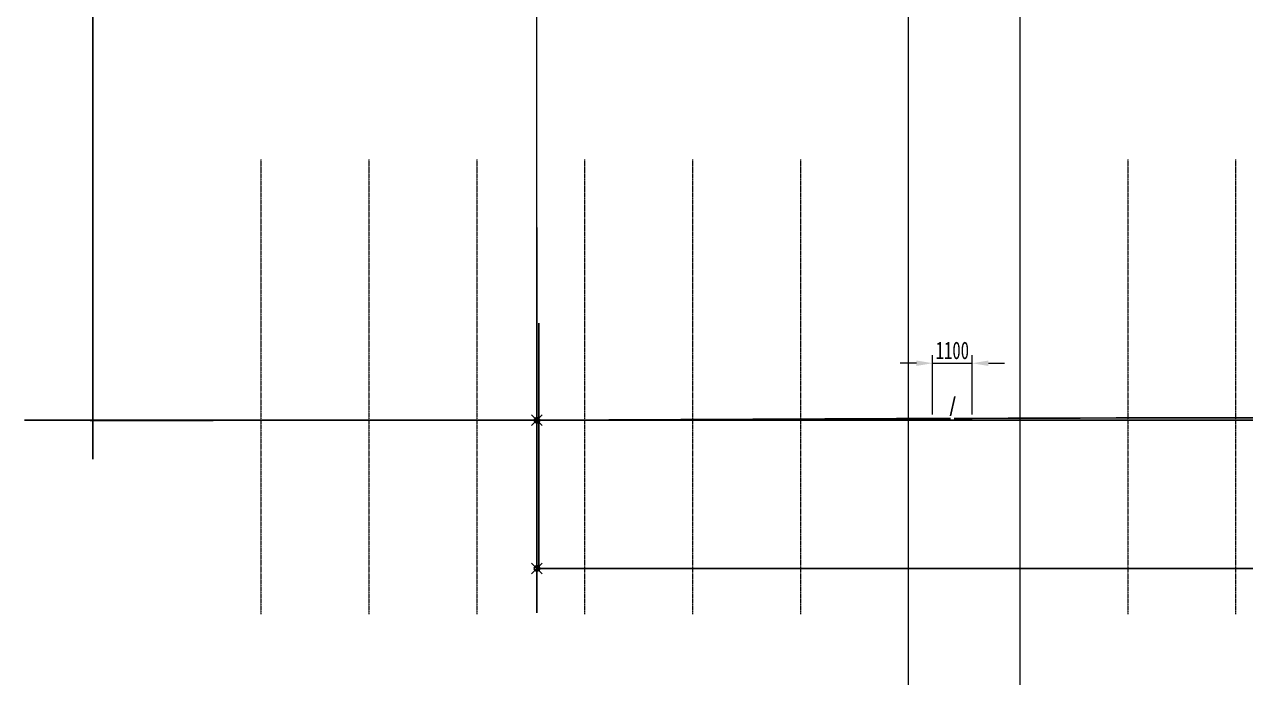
# Model space of a CAD drawing. Extents: x -158665 to 747974, y -1078007 to -307893.
# Drawn here: x 397786 to 431738, y -993117 to -974969 of the extents above; entities that cross this region are included whole.
import ezdxf

# ---------------------------------------------------------------- set-up
doc = ezdxf.new("R2010")
doc.units = 0
doc.header["$LTSCALE"] = 0.02
doc.header["$MEASUREMENT"] = 0
doc.header["$PDMODE"] = 35
doc.header["$PDSIZE"] = 150
doc.linetypes.add('CENTER', pattern=[2, 1.25, -0.25, 0.25, -0.25])
doc.linetypes.add('CENTER2', pattern=[28.575, 19.05, -3.175, 3.175, -3.175])
doc.layers.get('0').update_dxf_attribs({"linetype": 'CONTINUOUS'})
doc.layers.get('Defpoints').update_dxf_attribs({"linetype": 'CONTINUOUS'})
doc.layers.add('1', color=1, linetype='CONTINUOUS')
doc.layers.add('2', color=7, linetype='CONTINUOUS')
doc.layers.add('3中心线层', color=1, linetype='CENTER', lineweight=13)
doc.styles.add('仿宋', font='仿宋_GB2312_1.ttf', dxfattribs={"width": 0.7})
doc.dimstyles.new('180', dxfattribs={"dimscale": 180, "dimtxt": 2.7, "dimasz": 2.5, "dimexe": 1.25, "dimexo": 0.625, "dimtad": 1, "dimdec": 0, "dimdsep": 46, "dimtxsty": '仿宋', "dimcen": 2.5, "dimclrd": 3, "dimclre": 3, "dimclrt": 4, "dimazin": 0, "dimtfac": 1, "dimtdec": 0, "dimtmove": 0, "dimatfit": 3, "dimfxl": 1.25, "dimlwd": 13, "dimlwe": 13, "dimarcsym": 0})

# ---------------------------------------------------------------- blocks, each defined once
blk = doc.blocks.new('*D663')
at = {"color": 3, "lineweight": 13, "ltscale": 3}
for p, q in [((422361, -761396), (422361, -1077726)), ((425461, -761514), (425461, -1077726))]:
    blk.add_line(p, q, dxfattribs=at)
at = {"color": 3, "linetype": 'ByBlock', "lineweight": 13, "ltscale": 3}
blk.add_line((422811, -1077501), (425011, -1077501), dxfattribs=at)
at = {"color": 3, "ltscale": 3}
for points in [[(422811, -1077426), (422811, -1077576), (422361, -1077501)], [(425011, -1077426), (425011, -1077576), (425461, -1077501)]]:
    blk.add_solid(points, dxfattribs=at)
at = {"layer": 'Defpoints', "color": 0, "ltscale": 3}
for p in [(422361, -761284), (425461, -761401), (425461, -1077501)]:
    blk.add_point(p, dxfattribs=at)
at = {"color": 4, "ltscale": 3, "insert": (423911, -1077145), "char_height": 486, "attachment_point": 5, "style": '仿宋'}
blk.add_mtext('3100', dxfattribs=at)
blk = doc.blocks.new('b f f f')
at = {"color": 8, "ltscale": 3}
for p, q in [((0, 0), (124479, 0)), ((5661, 0), (5661, -917))]:
    blk.add_line(p, q, dxfattribs=at)
blk.add_point((5661, -2), dxfattribs=at)
blk = doc.blocks.new('*D726')
at = {"color": 3, "lineweight": 13, "ltscale": 3}
blk.add_line((500572, -971434), (500572, -974742), dxfattribs=at)
at = {"layer": 'Defpoints', "color": 0, "ltscale": 3}
for p in [(398361, -966156), (500572, -971321), (500572, -973320)]:
    blk.add_point(p, dxfattribs=at)
at = {"color": 4, "ltscale": 3, "insert": (500216, -974087), "char_height": 486, "attachment_point": 5, "rotation": 90, "style": '仿宋'}
blk.add_mtext('102211', dxfattribs=at)
blk = doc.blocks.new('*D729')
at = {"color": 3, "lineweight": 13, "ltscale": 3}
for p, q in [((404417, -966044), (404417, -965184)), ((412035, -985855), (412035, -965184))]:
    blk.add_line(p, q, dxfattribs=at)
at = {"color": 3, "linetype": 'ByBlock', "lineweight": 13, "ltscale": 3}
blk.add_line((411585, -965409), (404867, -965409), dxfattribs=at)
at = {"color": 3, "ltscale": 3}
for points in [[(404867, -965334), (404867, -965484), (404417, -965409)], [(411585, -965334), (411585, -965484), (412035, -965409)]]:
    blk.add_solid(points, dxfattribs=at)
at = {"layer": 'Defpoints', "color": 0, "ltscale": 3}
for p in [(404417, -965409), (404417, -966156), (412035, -985968)]:
    blk.add_point(p, dxfattribs=at)
at = {"color": 4, "ltscale": 3, "insert": (408226, -965053), "char_height": 486, "attachment_point": 5, "style": '仿宋'}
blk.add_mtext('7618', dxfattribs=at)
blk = doc.blocks.new('*D799')
at = {"color": 3, "lineweight": 13, "ltscale": 3}
for p, q in [((423036, -985812), (423036, -984158)), ((424136, -985809), (424136, -984158))]:
    blk.add_line(p, q, dxfattribs=at)
at = {"color": 3, "linetype": 'ByBlock', "lineweight": 13, "ltscale": 3}
for p, q in [((422586, -984383), (422136, -984383)), ((423036, -984383), (424136, -984383)), ((424586, -984383), (425036, -984383))]:
    blk.add_line(p, q, dxfattribs=at)
at = {"color": 3, "ltscale": 3}
for points in [[(422586, -984308), (422586, -984458), (423036, -984383)], [(424586, -984308), (424586, -984458), (424136, -984383)]]:
    blk.add_solid(points, dxfattribs=at)
at = {"layer": 'Defpoints', "color": 0, "ltscale": 3}
for p in [(424136, -984383), (423036, -985925), (424136, -985922)]:
    blk.add_point(p, dxfattribs=at)
at = {"color": 4, "ltscale": 3, "insert": (423586, -984028), "char_height": 486, "attachment_point": 5, "style": '仿宋'}
blk.add_mtext('1100', dxfattribs=at)

msp = doc.modelspace()

# ---------------------------------------------------------------- linework, layer by layer
at = {"color": 1, "ltscale": 3}
msp.add_line((412035.2, -991321.9), (412035.1, -980613.3), dxfattribs=at)
at = {"color": 6, "ltscale": 3}
msp.add_line((412035.4, -990086), (508435.2, -990085.4), dxfattribs=at)
at = {"color": 1}
for points in [[(399610.2, -985971.9), (400034.9, -985971.7), (403035, -985970.2), (406035, -985968.7), (409035.1, -985967.2), (412035.1, -985967.6), (413035.2, -985963.1), (414035.2, -985958.3), (415035.3, -985953.6), (416035.3, -985948.9), (417035.4, -985944.3), (418035.4, -985939.8), (419035.4, -985935.4), (420035.5, -985931.1), (421035.5, -985927), (422035.6, -985922.9), (423035.6, -985919.2), (423535.6, -985917.4)], [(423635.6, -985918), (424135.7, -985916.2), (425135.7, -985912.9), (426135.7, -985909.8), (427135.8, -985906.9), (428135.8, -985904.3), (429135.8, -985902), (430135.9, -985899.9), (431135.9, -985898.1), (432135.9, -985896.6), (433135.9, -985895.3), (434136, -985894.4), (435136, -985893.7), (436136, -985893.3), (436636, -985893.3)]]:
    msp.add_lwpolyline(points, dxfattribs=at)
at = {"color": 6, "ltscale": 3}
msp.add_point((412035.4, -990086), dxfattribs=at)
at = {"layer": '1', "color": 3}
msp.add_line((412089.4, -990086.3), (412089.4, -983269.8), dxfattribs=at)
at = {"layer": '1', "color": 25}
msp.add_point((412035.1, -985967.6), dxfattribs=at)
at = {"layer": '2', "color": 181, "ltscale": 3}
for p, q in [((399684.9, -971321.4), (399684.9, -987044.6)), ((423535.1, -985848.5), (423657.6, -985306.7))]:
    msp.add_line(p, q, dxfattribs=at)
at = {"layer": '2', "color": 8, "ltscale": 3}
msp.add_line((411889.8, -985965.7), (397786, -985965.7), dxfattribs=at)
at = {"layer": '3中心线层', "color": 7, "linetype": 'CENTER2', "ltscale": 20}
for points in [[(404360.6, -978720.6), (404360.6, -991359.7)], [(407360.6, -978720.6), (407360.6, -991359.7)], [(410360.6, -978720.6), (410360.6, -991359.7)], [(413360.6, -978720.6), (413360.6, -991359.7)], [(416360.7, -978720.6), (416360.7, -991359.7)], [(419360.9, -978720.6), (419360.9, -991359.7)], [(422360.9, -978720.6), (422360.9, -991359.7)], [(425460.9, -978720.6), (425460.9, -991359.7)], [(428460.9, -978720.6), (428460.9, -991359.7)], [(431460.9, -978720.6), (431460.9, -991359.7)]]:
    msp.add_lwpolyline(points, dxfattribs=at)

# ---------------------------------------------------------------- block references
at = {"color": 8}
msp.add_blockref('b f f f', (406373.9, -985965.7), dxfattribs=at)

# ---------------------------------------------------------------- dimensions: what is measured, and where the dimension line sits
at = {"color": 7, "ltscale": 3}
for base, p1, p2, picture, middle in [((425460.9, -1077500.6), (422360.9, -761283.7), (425460.9, -761401.1), '*D663', (423910.9, -1077145.1)), ((424135.7, -984383.4), (423035.6, -985924.8), (424135.7, -985921.7), '*D799', (423585.7, -984027.9))]:
    dim = msp.add_linear_dim(base=base, p1=p1, p2=p2, dimstyle='180', dxfattribs=at)
    dim.commit()
    dim.dimension.update_dxf_attribs({"geometry": picture, "text_midpoint": middle})
at = {"color": 8, "ltscale": 3}
dim = msp.add_linear_dim(base=(404416.9, -965408.8), p1=(412035.1, -985967.6), p2=(404416.9, -966156.4), dimstyle='180', dxfattribs=at)
dim.commit()
dim.dimension.update_dxf_attribs({"geometry": '*D729', "text_midpoint": (408226, -965053.3)})
at = {"color": 33, "ltscale": 3}
dim = msp.add_ordinate_dim(feature_location=(500571.6, -971321.4), offset=(0, -1998.5), dtype=1, origin=(398360.9, -966156.4), dimstyle='180', dxfattribs=at)
dim.commit()
dim.dimension.update_dxf_attribs({"geometry": '*D726', "text_midpoint": (500216.1, -974087)})

doc.saveas('drawing.dxf')
